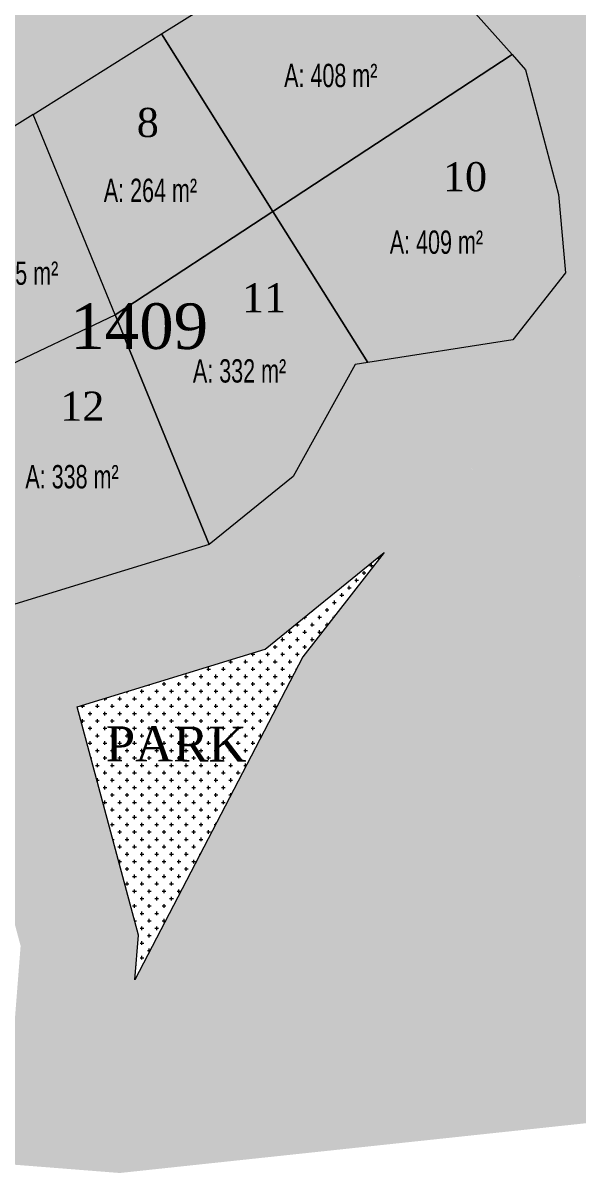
# Model space of a CAD drawing. Header units: metres. Extents: x 476631 to 477421, y 4483749 to 4484052.
# Drawn here: x 476836.9 to 476884.5, y 4483804.2 to 4483902.8 of the extents above; entities that cross this region are included whole.
import ezdxf

# ---------------------------------------------------------------- set-up
doc = ezdxf.new("R2010")
doc.units = ezdxf.units.M
for name, color, linetype, lineweight in [('M2', 1, 'Continuous', 25), ('PL_PARK', 97, 'Continuous', 0), ('serbest', 10, 'Continuous', 0), ('SM_SEMBOL', 18, 'Continuous', 0), ('TK_PARSEL', 1, 'Continuous', 0)]:
    doc.layers.add(name, color=color, linetype=linetype, lineweight=lineweight)
doc.styles.add('M2', font='', dxfattribs={"width": 0.9, "height": 12})
doc.styles.get("Standard").update_dxf_attribs({"font": 'TimesNewRoman.ttf'})
doc.styles.get('M2').set_extended_font_data('Swis721 LtCn BT')

msp = doc.modelspace()

# ---------------------------------------------------------------- hatches: boundary and pattern name
at = {"layer": 'M2', "true_color": 0x636466}
h = msp.add_hatch(color=251, dxfattribs=at)
h.dxf.hatch_style = 1
h.paths.add_polyline_path([(476865.334, 4483912.305), (476867.379, 4483925.396), (476824.883, 4483898.717), (476804.822, 4483898.784), (476804.037, 4483898.987), (476804.566, 4483888.784), (476827.748, 4483888.708)])
h = msp.add_hatch(color=251, dxfattribs=at)
h.dxf.hatch_style = 1
h.paths.add_polyline_path([(476889.021, 4483903.662), (476880.406, 4483913.363), (476868.356, 4483911.873), (476879.962, 4483898.805), (476882.79, 4483888.097), (476883.383, 4483881.378), (476894.325, 4483871.143), (476892.675, 4483889.825), (476892.663, 4483889.87), (476892.663, 4483889.87)])
h = msp.add_hatch(color=251, dxfattribs=at)
h.dxf.hatch_style = 1
h.paths.add_polyline_path([(476894.325, 4483871.143), (476883.383, 4483881.378), (476878.882, 4483875.63), (476866.431, 4483873.697), (476865.357, 4483873.531), (476860.037, 4483863.929), (476852.834, 4483858.087), (476831.364, 4483851.488), (476831.953, 4483841.207), (476841.518, 4483844.146), (476857.627, 4483849.098), (476867.843, 4483857.385), (476871.255, 4483863.543), (476871.255, 4483863.543, -0.231724), (476872.698, 4483864.55), (476873.405, 4483864.66), (476874.113, 4483864.77, -0.118595), (476875.045, 4483864.693)])
at = {"layer": 'serbest'}
h = msp.add_hatch(color=4, dxfattribs=at)
h.dxf.hatch_style = 1
h.paths.add_polyline_path([(476878.808, 4483900.104), (476868.356, 4483911.873), (476865.334, 4483912.305), (476848.735, 4483901.884), (476858.297, 4483886.653)])
h = msp.add_hatch(color=14, dxfattribs=at)
h.dxf.hatch_style = 1
h.paths.add_polyline_path([(476848.735, 4483901.884), (476837.725, 4483894.972), (476844.767, 4483877.779), (476858.297, 4483886.653)])
h = msp.add_hatch(color=4, dxfattribs=at)
h.dxf.hatch_style = 1
h.paths.add_polyline_path([(476882.79, 4483888.097), (476879.962, 4483898.805), (476878.808, 4483900.104), (476858.297, 4483886.653), (476866.431, 4483873.697), (476878.882, 4483875.63), (476883.383, 4483881.378)])
h = msp.add_hatch(color=14, dxfattribs=at)
h.dxf.hatch_style = 1
h.paths.add_polyline_path([(476837.725, 4483894.972), (476828.643, 4483889.27), (476831.515, 4483871.5), (476844.767, 4483877.779)])
h = msp.add_hatch(color=4, dxfattribs=at)
h.dxf.hatch_style = 1
h.paths.add_polyline_path([(476858.297, 4483886.653), (476844.767, 4483877.779), (476852.834, 4483858.087), (476860.037, 4483863.929), (476865.357, 4483873.531), (476866.431, 4483873.697)])
h = msp.add_hatch(color=4, dxfattribs=at)
h.dxf.hatch_style = 1
h.paths.add_polyline_path([(476844.767, 4483877.779), (476831.515, 4483871.5), (476834.589, 4483852.479), (476852.834, 4483858.087)])
at = {"layer": 'TK_PARSEL', "true_color": 0x136734}
h = msp.add_hatch(color=116, dxfattribs=at)
h.dxf.hatch_style = 1
h.paths.add_polyline_path([(476894.325, 4483871.143), (476875.045, 4483864.693, -0.118597), (476875.841, 4483864.201), (476887.768, 4483852.154), (476895.43, 4483858.628)])
h = msp.add_hatch(color=116, dxfattribs=at)
h.dxf.hatch_style = 1
h.paths.add_polyline_path([(476899.695, 4483840.106), (476875.841, 4483864.201, 0.240576), (476874.113, 4483864.77), (476872.698, 4483864.55, 0.231729), (476871.255, 4483863.543), (476867.843, 4483857.385), (476867.843, 4483857.385), (476860.858, 4483848.447), (476846.462, 4483820.754), (476845.157, 4483804.171), (476905.279, 4483810.59), (476907.634, 4483817.655), (476907.035, 4483823.543)])
h = msp.add_hatch(color=116, dxfattribs=at)
h.dxf.hatch_style = 1
h.paths.add_polyline_path([(476841.518, 4483844.146), (476831.953, 4483841.207), (476834.129, 4483833.09), (476836.659, 4483823.649), (476835.196, 4483804.955), (476845.157, 4483804.171), (476846.462, 4483820.754), (476846.462, 4483820.754), (476846.763, 4483824.577)])

# ---------------------------------------------------------------- linework, layer by layer
at = {"layer": 'PL_PARK', "color": 3}
for p, q in [((476857.627, 4483849.098), (476867.843, 4483857.385)), ((476867.843, 4483857.385), (476860.858, 4483848.447)), ((476841.518, 4483844.146), (476857.627, 4483849.098)), ((476860.858, 4483848.447), (476846.462, 4483820.754)), ((476860.858, 4483848.447), (476860.858, 4483848.447)), ((476846.763, 4483824.577), (476841.518, 4483844.146)), ((476846.462, 4483820.754), (476846.763, 4483824.577))]:
    msp.add_line(p, q, dxfattribs=at)
at = {"layer": 'PL_PARK', "color": 3, "linetype": 'Continuous'}
for p, q in [((476866.585, 4483856.285), (476866.902, 4483856.285)), ((476866.744, 4483856.126), (476866.744, 4483856.444)), ((476867.27, 4483856.92), (476867.48, 4483856.92)), ((476867.379, 4483856.791), (476867.379, 4483857.008)), ((476865.474, 4483854.856), (476865.474, 4483855.174)), ((476865.95, 4483855.65), (476866.268, 4483855.65)), ((476866.109, 4483855.491), (476866.109, 4483855.809)), ((476864.68, 4483854.38), (476864.997, 4483854.38)), ((476864.839, 4483854.221), (476864.839, 4483854.539)), ((476865.315, 4483855.015), (476865.632, 4483855.015)), ((476863.569, 4483852.951), (476863.569, 4483853.269)), ((476864.045, 4483853.745), (476864.362, 4483853.745)), ((476864.204, 4483853.586), (476864.204, 4483853.904)), ((476861.664, 4483852.316), (476861.664, 4483852.372)), ((476861.79, 4483852.475), (476861.822, 4483852.475)), ((476862.775, 4483852.475), (476863.092, 4483852.475)), ((476862.934, 4483852.316), (476862.934, 4483852.634)), ((476863.41, 4483853.11), (476863.728, 4483853.11)), ((476860.394, 4483851.046), (476860.394, 4483851.342)), ((476861.007, 4483851.84), (476861.187, 4483851.84)), ((476861.029, 4483851.681), (476861.029, 4483851.857)), ((476861.664, 4483851.046), (476861.664, 4483851.364)), ((476862.14, 4483851.84), (476862.457, 4483851.84)), ((476862.299, 4483851.681), (476862.299, 4483851.999)), ((476862.934, 4483851.103), (476862.934, 4483851.364)), ((476863.41, 4483851.84), (476863.51, 4483851.84)), ((476863.569, 4483851.916), (476863.569, 4483851.999)), ((476859.6, 4483850.57), (476859.917, 4483850.57)), ((476859.759, 4483850.411), (476859.759, 4483850.729)), ((476860.235, 4483851.205), (476860.552, 4483851.205)), ((476860.87, 4483850.57), (476861.187, 4483850.57)), ((476861.029, 4483850.411), (476861.029, 4483850.729)), ((476861.505, 4483851.205), (476861.822, 4483851.205)), ((476862.14, 4483850.57), (476862.457, 4483850.57)), ((476862.299, 4483850.411), (476862.299, 4483850.729)), ((476862.775, 4483851.205), (476863.013, 4483851.205)), ((476858.33, 4483849.3), (476858.647, 4483849.3)), ((476858.489, 4483849.141), (476858.489, 4483849.459)), ((476858.965, 4483849.935), (476859.282, 4483849.935)), ((476859.124, 4483849.776), (476859.124, 4483850.094)), ((476859.6, 4483849.3), (476859.917, 4483849.3)), ((476859.759, 4483849.141), (476859.759, 4483849.459)), ((476860.235, 4483849.935), (476860.552, 4483849.935)), ((476860.394, 4483849.776), (476860.394, 4483850.094)), ((476860.87, 4483849.3), (476861.187, 4483849.3)), ((476861.029, 4483849.141), (476861.029, 4483849.459)), ((476861.505, 4483849.935), (476861.822, 4483849.935)), ((476861.664, 4483849.776), (476861.664, 4483850.094)), ((476856.425, 4483848.665), (476856.742, 4483848.665)), ((476856.584, 4483848.506), (476856.584, 4483848.777)), ((476857.695, 4483848.665), (476858.012, 4483848.665)), ((476857.854, 4483848.506), (476857.854, 4483848.824)), ((476858.965, 4483848.665), (476859.282, 4483848.665)), ((476859.124, 4483848.506), (476859.124, 4483848.824)), ((476860.235, 4483848.665), (476860.552, 4483848.665)), ((476860.394, 4483848.506), (476860.394, 4483848.824)), ((476852.615, 4483847.395), (476852.932, 4483847.395)), ((476852.774, 4483847.236), (476852.774, 4483847.554)), ((476853.885, 4483847.395), (476854.202, 4483847.395)), ((476854.044, 4483847.236), (476854.044, 4483847.554)), ((476854.52, 4483848.03), (476854.837, 4483848.03)), ((476854.679, 4483847.871), (476854.679, 4483848.189)), ((476855.155, 4483847.395), (476855.472, 4483847.395)), ((476855.314, 4483847.236), (476855.314, 4483847.554)), ((476855.79, 4483848.03), (476856.107, 4483848.03)), ((476855.949, 4483847.871), (476855.949, 4483848.189)), ((476856.425, 4483847.395), (476856.742, 4483847.395)), ((476856.584, 4483847.236), (476856.584, 4483847.554)), ((476857.06, 4483848.03), (476857.378, 4483848.03)), ((476857.219, 4483847.871), (476857.219, 4483848.189)), ((476857.695, 4483847.395), (476858.012, 4483847.395)), ((476857.854, 4483847.236), (476857.854, 4483847.554)), ((476858.33, 4483848.03), (476858.647, 4483848.03)), ((476858.489, 4483847.871), (476858.489, 4483848.189)), ((476858.965, 4483847.395), (476859.282, 4483847.395)), ((476859.124, 4483847.236), (476859.124, 4483847.554)), ((476859.6, 4483848.03), (476859.917, 4483848.03)), ((476859.759, 4483847.871), (476859.759, 4483848.189)), ((476860.235, 4483847.395), (476860.311, 4483847.395)), ((476860.394, 4483847.554), (476860.394, 4483847.554)), ((476848.964, 4483845.966), (476848.964, 4483846.284)), ((476849.599, 4483846.601), (476849.599, 4483846.63)), ((476850.234, 4483845.966), (476850.234, 4483846.284)), ((476850.71, 4483846.76), (476851.027, 4483846.76)), ((476850.869, 4483846.601), (476850.869, 4483846.919)), ((476851.504, 4483845.966), (476851.504, 4483846.284)), ((476851.98, 4483846.76), (476852.297, 4483846.76)), ((476852.139, 4483846.601), (476852.139, 4483846.919)), ((476852.774, 4483845.966), (476852.774, 4483846.284)), ((476853.25, 4483846.76), (476853.567, 4483846.76)), ((476853.409, 4483846.601), (476853.409, 4483846.919)), ((476854.044, 4483845.966), (476854.044, 4483846.284)), ((476854.52, 4483846.76), (476854.837, 4483846.76)), ((476854.679, 4483846.601), (476854.679, 4483846.919)), ((476855.314, 4483845.966), (476855.314, 4483846.284)), ((476855.79, 4483846.76), (476856.107, 4483846.76)), ((476855.949, 4483846.601), (476855.949, 4483846.919)), ((476856.584, 4483845.966), (476856.584, 4483846.284)), ((476857.06, 4483846.76), (476857.378, 4483846.76)), ((476857.219, 4483846.601), (476857.219, 4483846.919)), ((476857.854, 4483845.966), (476857.854, 4483846.284)), ((476858.33, 4483846.76), (476858.647, 4483846.76)), ((476858.489, 4483846.601), (476858.489, 4483846.919)), ((476859.124, 4483845.966), (476859.124, 4483846.284)), ((476859.6, 4483846.76), (476859.917, 4483846.76)), ((476859.759, 4483846.601), (476859.759, 4483846.919)), ((476845.789, 4483845.331), (476845.789, 4483845.459)), ((476845.889, 4483845.49), (476845.947, 4483845.49)), ((476846.9, 4483845.49), (476847.217, 4483845.49)), ((476847.059, 4483845.331), (476847.059, 4483845.649)), ((476847.694, 4483845.966), (476847.694, 4483846.045)), ((476848.17, 4483845.49), (476848.487, 4483845.49)), ((476848.329, 4483845.331), (476848.329, 4483845.649)), ((476848.805, 4483846.125), (476849.122, 4483846.125)), ((476849.44, 4483845.49), (476849.757, 4483845.49)), ((476849.599, 4483845.331), (476849.599, 4483845.649)), ((476850.075, 4483846.125), (476850.392, 4483846.125)), ((476850.71, 4483845.49), (476851.027, 4483845.49)), ((476850.869, 4483845.331), (476850.869, 4483845.649)), ((476851.345, 4483846.125), (476851.662, 4483846.125)), ((476851.98, 4483845.49), (476852.297, 4483845.49)), ((476852.139, 4483845.331), (476852.139, 4483845.649)), ((476852.615, 4483846.125), (476852.932, 4483846.125)), ((476853.25, 4483845.49), (476853.567, 4483845.49)), ((476853.409, 4483845.331), (476853.409, 4483845.649)), ((476853.885, 4483846.125), (476854.202, 4483846.125)), ((476854.52, 4483845.49), (476854.837, 4483845.49)), ((476854.679, 4483845.331), (476854.679, 4483845.649)), ((476855.155, 4483846.125), (476855.472, 4483846.125)), ((476855.79, 4483845.49), (476856.107, 4483845.49)), ((476855.949, 4483845.331), (476855.949, 4483845.649)), ((476856.425, 4483846.125), (476856.742, 4483846.125)), ((476857.06, 4483845.49), (476857.378, 4483845.49)), ((476857.219, 4483845.331), (476857.219, 4483845.649)), ((476857.695, 4483846.125), (476858.012, 4483846.125)), ((476858.33, 4483845.49), (476858.647, 4483845.49)), ((476858.489, 4483845.331), (476858.489, 4483845.649)), ((476858.965, 4483846.125), (476859.282, 4483846.125)), ((476843.249, 4483844.061), (476843.249, 4483844.379)), ((476843.823, 4483844.855), (476844.042, 4483844.855)), ((476843.884, 4483844.696), (476843.884, 4483844.874)), ((476844.519, 4483844.061), (476844.519, 4483844.379)), ((476844.995, 4483844.855), (476845.312, 4483844.855)), ((476845.154, 4483844.696), (476845.154, 4483845.014)), ((476845.789, 4483844.061), (476845.789, 4483844.379)), ((476846.265, 4483844.855), (476846.582, 4483844.855)), ((476846.424, 4483844.696), (476846.424, 4483845.014)), ((476847.059, 4483844.061), (476847.059, 4483844.379)), ((476847.535, 4483844.855), (476847.852, 4483844.855)), ((476847.694, 4483844.696), (476847.694, 4483845.014)), ((476848.329, 4483844.061), (476848.329, 4483844.379)), ((476848.805, 4483844.855), (476849.122, 4483844.855)), ((476848.964, 4483844.696), (476848.964, 4483845.014)), ((476849.599, 4483844.061), (476849.599, 4483844.379)), ((476850.075, 4483844.855), (476850.392, 4483844.855)), ((476850.234, 4483844.696), (476850.234, 4483845.014)), ((476850.869, 4483844.061), (476850.869, 4483844.379)), ((476851.345, 4483844.855), (476851.662, 4483844.855)), ((476851.504, 4483844.696), (476851.504, 4483845.014)), ((476852.139, 4483844.061), (476852.139, 4483844.379)), ((476852.615, 4483844.855), (476852.932, 4483844.855)), ((476852.774, 4483844.696), (476852.774, 4483845.014)), ((476853.409, 4483844.061), (476853.409, 4483844.379)), ((476853.885, 4483844.855), (476854.202, 4483844.855)), ((476854.044, 4483844.696), (476854.044, 4483845.014)), ((476854.679, 4483844.061), (476854.679, 4483844.379)), ((476855.155, 4483844.855), (476855.472, 4483844.855)), ((476855.314, 4483844.696), (476855.314, 4483845.014)), ((476855.949, 4483844.061), (476855.949, 4483844.379)), ((476856.425, 4483844.855), (476856.742, 4483844.855)), ((476856.584, 4483844.696), (476856.584, 4483845.014)), ((476857.219, 4483844.061), (476857.219, 4483844.379)), ((476857.695, 4483844.855), (476858.012, 4483844.855)), ((476857.854, 4483844.696), (476857.854, 4483845.014)), ((476858.489, 4483844.061), (476858.489, 4483844.379)), ((476858.965, 4483844.855), (476858.991, 4483844.855)), ((476841.82, 4483844.22), (476842.137, 4483844.22)), ((476841.979, 4483844.061), (476841.979, 4483844.288)), ((476842.455, 4483843.585), (476842.772, 4483843.585)), ((476842.614, 4483843.426), (476842.614, 4483843.744)), ((476843.09, 4483844.22), (476843.407, 4483844.22)), ((476843.725, 4483843.585), (476844.042, 4483843.585)), ((476843.884, 4483843.426), (476843.884, 4483843.744)), ((476844.36, 4483844.22), (476844.677, 4483844.22)), ((476844.995, 4483843.585), (476845.312, 4483843.585)), ((476845.154, 4483843.426), (476845.154, 4483843.744)), ((476845.63, 4483844.22), (476845.947, 4483844.22)), ((476846.265, 4483843.585), (476846.582, 4483843.585)), ((476846.424, 4483843.426), (476846.424, 4483843.744)), ((476846.9, 4483844.22), (476847.217, 4483844.22)), ((476847.535, 4483843.585), (476847.852, 4483843.585)), ((476847.694, 4483843.426), (476847.694, 4483843.744)), ((476848.17, 4483844.22), (476848.487, 4483844.22)), ((476848.805, 4483843.585), (476849.122, 4483843.585)), ((476848.964, 4483843.426), (476848.964, 4483843.744)), ((476849.44, 4483844.22), (476849.757, 4483844.22)), ((476850.075, 4483843.585), (476850.392, 4483843.585)), ((476850.234, 4483843.426), (476850.234, 4483843.744)), ((476850.71, 4483844.22), (476851.027, 4483844.22)), ((476851.345, 4483843.585), (476851.662, 4483843.585)), ((476851.504, 4483843.426), (476851.504, 4483843.744)), ((476851.98, 4483844.22), (476852.297, 4483844.22)), ((476852.615, 4483843.585), (476852.932, 4483843.585)), ((476852.774, 4483843.426), (476852.774, 4483843.744)), ((476853.25, 4483844.22), (476853.567, 4483844.22)), ((476853.885, 4483843.585), (476854.202, 4483843.585)), ((476854.044, 4483843.426), (476854.044, 4483843.744)), ((476854.52, 4483844.22), (476854.837, 4483844.22)), ((476855.155, 4483843.585), (476855.472, 4483843.585)), ((476855.314, 4483843.426), (476855.314, 4483843.744)), ((476855.79, 4483844.22), (476856.107, 4483844.22)), ((476856.425, 4483843.585), (476856.742, 4483843.585)), ((476856.584, 4483843.426), (476856.584, 4483843.744)), ((476857.06, 4483844.22), (476857.378, 4483844.22)), ((476857.695, 4483843.585), (476858.012, 4483843.585)), ((476857.854, 4483843.426), (476857.854, 4483843.744)), ((476858.33, 4483844.22), (476858.647, 4483844.22)), ((476841.839, 4483842.95), (476842.137, 4483842.95)), ((476841.979, 4483842.791), (476841.979, 4483843.109)), ((476842.614, 4483842.156), (476842.614, 4483842.474)), ((476843.09, 4483842.95), (476843.407, 4483842.95)), ((476843.249, 4483842.791), (476843.249, 4483843.109)), ((476843.884, 4483842.156), (476843.884, 4483842.474)), ((476844.36, 4483842.95), (476844.677, 4483842.95)), ((476844.519, 4483842.791), (476844.519, 4483843.109)), ((476845.154, 4483842.156), (476845.154, 4483842.474)), ((476845.63, 4483842.95), (476845.947, 4483842.95)), ((476845.789, 4483842.791), (476845.789, 4483843.109)), ((476846.424, 4483842.156), (476846.424, 4483842.474)), ((476846.9, 4483842.95), (476847.217, 4483842.95)), ((476847.059, 4483842.791), (476847.059, 4483843.109)), ((476847.694, 4483842.156), (476847.694, 4483842.474)), ((476848.17, 4483842.95), (476848.487, 4483842.95)), ((476848.329, 4483842.791), (476848.329, 4483843.109)), ((476848.964, 4483842.156), (476848.964, 4483842.474)), ((476849.44, 4483842.95), (476849.757, 4483842.95)), ((476849.599, 4483842.791), (476849.599, 4483843.109)), ((476850.234, 4483842.156), (476850.234, 4483842.474)), ((476850.71, 4483842.95), (476851.027, 4483842.95)), ((476850.869, 4483842.791), (476850.869, 4483843.109)), ((476851.504, 4483842.156), (476851.504, 4483842.474)), ((476851.98, 4483842.95), (476852.297, 4483842.95)), ((476852.139, 4483842.791), (476852.139, 4483843.109)), ((476852.774, 4483842.156), (476852.774, 4483842.474)), ((476853.25, 4483842.95), (476853.567, 4483842.95)), ((476853.409, 4483842.791), (476853.409, 4483843.109)), ((476854.044, 4483842.156), (476854.044, 4483842.474)), ((476854.52, 4483842.95), (476854.837, 4483842.95)), ((476854.679, 4483842.791), (476854.679, 4483843.109)), ((476855.314, 4483842.156), (476855.314, 4483842.474)), ((476855.79, 4483842.95), (476856.107, 4483842.95)), ((476855.949, 4483842.791), (476855.949, 4483843.109)), ((476856.584, 4483842.156), (476856.584, 4483842.474)), ((476857.06, 4483842.95), (476857.378, 4483842.95)), ((476857.219, 4483842.791), (476857.219, 4483843.109)), ((476842.455, 4483842.315), (476842.772, 4483842.315)), ((476843.09, 4483841.68), (476843.407, 4483841.68)), ((476843.249, 4483841.521), (476843.249, 4483841.839)), ((476843.725, 4483842.315), (476844.042, 4483842.315)), ((476844.36, 4483841.68), (476844.677, 4483841.68)), ((476844.519, 4483841.521), (476844.519, 4483841.839)), ((476844.995, 4483842.315), (476845.312, 4483842.315)), ((476845.63, 4483841.68), (476845.947, 4483841.68)), ((476845.789, 4483841.521), (476845.789, 4483841.839)), ((476846.265, 4483842.315), (476846.582, 4483842.315)), ((476846.9, 4483841.68), (476847.217, 4483841.68)), ((476847.059, 4483841.521), (476847.059, 4483841.839)), ((476847.535, 4483842.315), (476847.852, 4483842.315)), ((476848.17, 4483841.68), (476848.487, 4483841.68)), ((476848.329, 4483841.521), (476848.329, 4483841.839)), ((476848.805, 4483842.315), (476849.122, 4483842.315)), ((476849.44, 4483841.68), (476849.757, 4483841.68)), ((476849.599, 4483841.521), (476849.599, 4483841.839)), ((476850.075, 4483842.315), (476850.392, 4483842.315)), ((476850.71, 4483841.68), (476851.027, 4483841.68)), ((476850.869, 4483841.521), (476850.869, 4483841.839)), ((476851.345, 4483842.315), (476851.662, 4483842.315)), ((476851.98, 4483841.68), (476852.297, 4483841.68)), ((476852.139, 4483841.521), (476852.139, 4483841.839)), ((476852.615, 4483842.315), (476852.932, 4483842.315)), ((476853.25, 4483841.68), (476853.567, 4483841.68)), ((476853.409, 4483841.521), (476853.409, 4483841.839)), ((476853.885, 4483842.315), (476854.202, 4483842.315)), ((476854.52, 4483841.68), (476854.837, 4483841.68)), ((476854.679, 4483841.521), (476854.679, 4483841.839)), ((476855.155, 4483842.315), (476855.472, 4483842.315)), ((476855.79, 4483841.68), (476856.107, 4483841.68)), ((476855.949, 4483841.521), (476855.949, 4483841.839)), ((476856.425, 4483842.315), (476856.742, 4483842.315)), ((476857.06, 4483841.68), (476857.34, 4483841.68)), ((476857.219, 4483841.521), (476857.219, 4483841.839)), ((476842.455, 4483841.045), (476842.772, 4483841.045)), ((476842.614, 4483840.886), (476842.614, 4483841.204)), ((476843.09, 4483840.41), (476843.407, 4483840.41)), ((476843.249, 4483840.251), (476843.249, 4483840.569)), ((476843.725, 4483841.045), (476844.042, 4483841.045)), ((476843.884, 4483840.886), (476843.884, 4483841.204)), ((476844.36, 4483840.41), (476844.677, 4483840.41)), ((476844.519, 4483840.251), (476844.519, 4483840.569)), ((476844.995, 4483841.045), (476845.312, 4483841.045)), ((476845.154, 4483840.886), (476845.154, 4483841.204)), ((476845.63, 4483840.41), (476845.947, 4483840.41)), ((476845.789, 4483840.251), (476845.789, 4483840.569)), ((476846.265, 4483841.045), (476846.582, 4483841.045)), ((476846.424, 4483840.886), (476846.424, 4483841.204)), ((476846.9, 4483840.41), (476847.217, 4483840.41)), ((476847.059, 4483840.251), (476847.059, 4483840.569)), ((476847.535, 4483841.045), (476847.852, 4483841.045)), ((476847.694, 4483840.886), (476847.694, 4483841.204)), ((476848.17, 4483840.41), (476848.487, 4483840.41)), ((476848.329, 4483840.251), (476848.329, 4483840.569)), ((476848.805, 4483841.045), (476849.122, 4483841.045)), ((476848.964, 4483840.886), (476848.964, 4483841.204)), ((476849.44, 4483840.41), (476849.757, 4483840.41)), ((476849.599, 4483840.251), (476849.599, 4483840.569)), ((476850.075, 4483841.045), (476850.392, 4483841.045)), ((476850.234, 4483840.886), (476850.234, 4483841.204)), ((476850.71, 4483840.41), (476851.027, 4483840.41)), ((476850.869, 4483840.251), (476850.869, 4483840.569)), ((476851.345, 4483841.045), (476851.662, 4483841.045)), ((476851.504, 4483840.886), (476851.504, 4483841.204)), ((476851.98, 4483840.41), (476852.297, 4483840.41)), ((476852.139, 4483840.251), (476852.139, 4483840.569)), ((476852.615, 4483841.045), (476852.932, 4483841.045)), ((476852.774, 4483840.886), (476852.774, 4483841.204)), ((476853.25, 4483840.41), (476853.567, 4483840.41)), ((476853.409, 4483840.251), (476853.409, 4483840.569)), ((476853.885, 4483841.045), (476854.202, 4483841.045)), ((476854.044, 4483840.886), (476854.044, 4483841.204)), ((476854.52, 4483840.41), (476854.837, 4483840.41)), ((476854.679, 4483840.251), (476854.679, 4483840.569)), ((476855.155, 4483841.045), (476855.472, 4483841.045)), ((476855.314, 4483840.886), (476855.314, 4483841.204)), ((476855.79, 4483840.41), (476856.107, 4483840.41)), ((476855.949, 4483840.251), (476855.949, 4483840.569)), ((476856.425, 4483841.045), (476856.742, 4483841.045)), ((476856.584, 4483840.886), (476856.584, 4483841.204)), ((476842.69, 4483839.775), (476842.772, 4483839.775)), ((476843.725, 4483839.775), (476844.042, 4483839.775)), ((476843.884, 4483839.616), (476843.884, 4483839.934)), ((476844.995, 4483839.775), (476845.312, 4483839.775)), ((476845.154, 4483839.616), (476845.154, 4483839.934)), ((476846.265, 4483839.775), (476846.582, 4483839.775)), ((476846.424, 4483839.616), (476846.424, 4483839.934)), ((476847.535, 4483839.775), (476847.852, 4483839.775)), ((476847.694, 4483839.616), (476847.694, 4483839.934)), ((476848.805, 4483839.775), (476849.122, 4483839.775)), ((476848.964, 4483839.616), (476848.964, 4483839.934)), ((476850.075, 4483839.775), (476850.392, 4483839.775)), ((476850.234, 4483839.616), (476850.234, 4483839.934)), ((476851.345, 4483839.775), (476851.662, 4483839.775)), ((476851.504, 4483839.616), (476851.504, 4483839.934)), ((476852.615, 4483839.775), (476852.932, 4483839.775)), ((476852.774, 4483839.616), (476852.774, 4483839.934)), ((476853.885, 4483839.775), (476854.202, 4483839.775)), ((476854.044, 4483839.616), (476854.044, 4483839.934)), ((476855.155, 4483839.775), (476855.472, 4483839.775)), ((476855.314, 4483839.616), (476855.314, 4483839.934)), ((476843.09, 4483839.14), (476843.407, 4483839.14)), ((476843.249, 4483838.981), (476843.249, 4483839.299)), ((476843.725, 4483838.505), (476844.042, 4483838.505)), ((476843.884, 4483838.346), (476843.884, 4483838.664)), ((476844.36, 4483839.14), (476844.677, 4483839.14)), ((476844.519, 4483838.981), (476844.519, 4483839.299)), ((476844.995, 4483838.505), (476845.312, 4483838.505)), ((476845.154, 4483838.346), (476845.154, 4483838.664)), ((476845.63, 4483839.14), (476845.947, 4483839.14)), ((476845.789, 4483838.981), (476845.789, 4483839.299)), ((476846.265, 4483838.505), (476846.582, 4483838.505)), ((476846.424, 4483838.346), (476846.424, 4483838.664)), ((476846.9, 4483839.14), (476847.217, 4483839.14)), ((476847.059, 4483838.981), (476847.059, 4483839.299)), ((476847.535, 4483838.505), (476847.852, 4483838.505)), ((476847.694, 4483838.346), (476847.694, 4483838.664)), ((476848.17, 4483839.14), (476848.487, 4483839.14)), ((476848.329, 4483838.981), (476848.329, 4483839.299)), ((476848.805, 4483838.505), (476849.122, 4483838.505)), ((476848.964, 4483838.346), (476848.964, 4483838.664)), ((476849.44, 4483839.14), (476849.757, 4483839.14)), ((476849.599, 4483838.981), (476849.599, 4483839.299)), ((476850.075, 4483838.505), (476850.392, 4483838.505)), ((476850.234, 4483838.346), (476850.234, 4483838.664)), ((476850.71, 4483839.14), (476851.027, 4483839.14)), ((476850.869, 4483838.981), (476850.869, 4483839.299)), ((476851.345, 4483838.505), (476851.662, 4483838.505)), ((476851.504, 4483838.346), (476851.504, 4483838.664)), ((476851.98, 4483839.14), (476852.297, 4483839.14)), ((476852.139, 4483838.981), (476852.139, 4483839.299)), ((476852.615, 4483838.505), (476852.932, 4483838.505)), ((476852.774, 4483838.346), (476852.774, 4483838.664)), ((476853.25, 4483839.14), (476853.567, 4483839.14)), ((476853.409, 4483838.981), (476853.409, 4483839.299)), ((476853.885, 4483838.505), (476854.202, 4483838.505)), ((476854.044, 4483838.346), (476854.044, 4483838.664)), ((476854.52, 4483839.14), (476854.837, 4483839.14)), ((476854.679, 4483838.981), (476854.679, 4483839.299)), ((476855.155, 4483838.505), (476855.472, 4483838.505)), ((476855.314, 4483838.346), (476855.314, 4483838.664)), ((476855.79, 4483839.14), (476856.02, 4483839.14)), ((476855.949, 4483839.003), (476855.949, 4483839.299)), ((476843.2, 4483837.87), (476843.407, 4483837.87)), ((476843.249, 4483837.711), (476843.249, 4483838.029)), ((476844.36, 4483837.87), (476844.677, 4483837.87)), ((476844.519, 4483837.711), (476844.519, 4483838.029)), ((476845.63, 4483837.87), (476845.947, 4483837.87)), ((476845.789, 4483837.711), (476845.789, 4483838.029)), ((476846.9, 4483837.87), (476847.217, 4483837.87)), ((476847.059, 4483837.711), (476847.059, 4483838.029)), ((476848.17, 4483837.87), (476848.487, 4483837.87)), ((476848.329, 4483837.711), (476848.329, 4483838.029)), ((476849.44, 4483837.87), (476849.757, 4483837.87)), ((476849.599, 4483837.711), (476849.599, 4483838.029)), ((476850.71, 4483837.87), (476851.027, 4483837.87)), ((476850.869, 4483837.711), (476850.869, 4483838.029)), ((476851.98, 4483837.87), (476852.297, 4483837.87)), ((476852.139, 4483837.711), (476852.139, 4483838.029)), ((476853.25, 4483837.87), (476853.567, 4483837.87)), ((476853.409, 4483837.711), (476853.409, 4483838.029)), ((476854.52, 4483837.87), (476854.837, 4483837.87)), ((476854.679, 4483837.711), (476854.679, 4483838.029)), ((476843.725, 4483837.235), (476844.042, 4483837.235)), ((476843.884, 4483837.076), (476843.884, 4483837.394)), ((476844.36, 4483836.6), (476844.677, 4483836.6)), ((476844.519, 4483836.441), (476844.519, 4483836.759)), ((476844.995, 4483837.235), (476845.312, 4483837.235)), ((476845.154, 4483837.076), (476845.154, 4483837.394)), ((476845.63, 4483836.6), (476845.947, 4483836.6)), ((476845.789, 4483836.441), (476845.789, 4483836.759)), ((476846.265, 4483837.235), (476846.582, 4483837.235)), ((476846.424, 4483837.076), (476846.424, 4483837.394)), ((476846.9, 4483836.6), (476847.217, 4483836.6)), ((476847.059, 4483836.441), (476847.059, 4483836.759)), ((476847.535, 4483837.235), (476847.852, 4483837.235)), ((476847.694, 4483837.076), (476847.694, 4483837.394)), ((476848.17, 4483836.6), (476848.487, 4483836.6)), ((476848.329, 4483836.441), (476848.329, 4483836.759)), ((476848.805, 4483837.235), (476849.122, 4483837.235)), ((476848.964, 4483837.076), (476848.964, 4483837.394)), ((476849.44, 4483836.6), (476849.757, 4483836.6)), ((476849.599, 4483836.441), (476849.599, 4483836.759)), ((476850.075, 4483837.235), (476850.392, 4483837.235)), ((476850.234, 4483837.076), (476850.234, 4483837.394)), ((476850.71, 4483836.6), (476851.027, 4483836.6)), ((476850.869, 4483836.441), (476850.869, 4483836.759)), ((476851.345, 4483837.235), (476851.662, 4483837.235)), ((476851.504, 4483837.076), (476851.504, 4483837.394)), ((476851.98, 4483836.6), (476852.297, 4483836.6)), ((476852.139, 4483836.441), (476852.139, 4483836.759)), ((476852.615, 4483837.235), (476852.932, 4483837.235)), ((476852.774, 4483837.076), (476852.774, 4483837.394)), ((476853.25, 4483836.6), (476853.567, 4483836.6)), ((476853.409, 4483836.441), (476853.409, 4483836.759)), ((476853.885, 4483837.235), (476854.202, 4483837.235)), ((476854.044, 4483837.076), (476854.044, 4483837.394)), ((476854.52, 4483836.6), (476854.7, 4483836.6)), ((476854.679, 4483836.56), (476854.679, 4483836.759)), ((476843.725, 4483835.965), (476844.042, 4483835.965)), ((476843.884, 4483835.806), (476843.884, 4483836.124)), ((476844.519, 4483835.171), (476844.519, 4483835.489)), ((476844.995, 4483835.965), (476845.312, 4483835.965)), ((476845.154, 4483835.806), (476845.154, 4483836.124)), ((476845.789, 4483835.171), (476845.789, 4483835.489)), ((476846.265, 4483835.965), (476846.582, 4483835.965)), ((476846.424, 4483835.806), (476846.424, 4483836.124)), ((476847.059, 4483835.171), (476847.059, 4483835.489)), ((476847.535, 4483835.965), (476847.852, 4483835.965)), ((476847.694, 4483835.806), (476847.694, 4483836.124)), ((476848.329, 4483835.171), (476848.329, 4483835.489)), ((476848.805, 4483835.965), (476849.122, 4483835.965)), ((476848.964, 4483835.806), (476848.964, 4483836.124)), ((476849.599, 4483835.171), (476849.599, 4483835.489)), ((476850.075, 4483835.965), (476850.392, 4483835.965)), ((476850.234, 4483835.806), (476850.234, 4483836.124)), ((476850.869, 4483835.171), (476850.869, 4483835.489)), ((476851.345, 4483835.965), (476851.662, 4483835.965)), ((476851.504, 4483835.806), (476851.504, 4483836.124)), ((476852.139, 4483835.171), (476852.139, 4483835.489)), ((476852.615, 4483835.965), (476852.932, 4483835.965)), ((476852.774, 4483835.806), (476852.774, 4483836.124)), ((476853.409, 4483835.171), (476853.409, 4483835.489)), ((476853.885, 4483835.965), (476854.202, 4483835.965)), ((476854.044, 4483835.806), (476854.044, 4483836.124)), ((476844.36, 4483835.33), (476844.677, 4483835.33)), ((476844.995, 4483834.695), (476845.312, 4483834.695)), ((476845.154, 4483834.536), (476845.154, 4483834.854)), ((476845.63, 4483835.33), (476845.947, 4483835.33)), ((476846.265, 4483834.695), (476846.582, 4483834.695)), ((476846.424, 4483834.536), (476846.424, 4483834.854)), ((476846.9, 4483835.33), (476847.217, 4483835.33)), ((476847.535, 4483834.695), (476847.852, 4483834.695)), ((476847.694, 4483834.536), (476847.694, 4483834.854)), ((476848.17, 4483835.33), (476848.487, 4483835.33)), ((476848.805, 4483834.695), (476849.122, 4483834.695)), ((476848.964, 4483834.536), (476848.964, 4483834.854)), ((476849.44, 4483835.33), (476849.757, 4483835.33)), ((476850.075, 4483834.695), (476850.392, 4483834.695)), ((476850.234, 4483834.536), (476850.234, 4483834.854)), ((476850.71, 4483835.33), (476851.027, 4483835.33)), ((476851.345, 4483834.695), (476851.662, 4483834.695)), ((476851.504, 4483834.536), (476851.504, 4483834.854)), ((476851.98, 4483835.33), (476852.297, 4483835.33)), ((476852.615, 4483834.695), (476852.932, 4483834.695)), ((476852.774, 4483834.536), (476852.774, 4483834.854)), ((476853.25, 4483835.33), (476853.567, 4483835.33)), ((476844.36, 4483834.06), (476844.677, 4483834.06)), ((476844.519, 4483833.901), (476844.519, 4483834.219)), ((476845.154, 4483833.266), (476845.154, 4483833.584)), ((476845.63, 4483834.06), (476845.947, 4483834.06)), ((476845.789, 4483833.901), (476845.789, 4483834.219)), ((476846.424, 4483833.266), (476846.424, 4483833.584)), ((476846.9, 4483834.06), (476847.217, 4483834.06)), ((476847.059, 4483833.901), (476847.059, 4483834.219)), ((476847.694, 4483833.266), (476847.694, 4483833.584)), ((476848.17, 4483834.06), (476848.487, 4483834.06)), ((476848.329, 4483833.901), (476848.329, 4483834.219)), ((476848.964, 4483833.266), (476848.964, 4483833.584)), ((476849.44, 4483834.06), (476849.757, 4483834.06)), ((476849.599, 4483833.901), (476849.599, 4483834.219)), ((476850.234, 4483833.266), (476850.234, 4483833.584)), ((476850.71, 4483834.06), (476851.027, 4483834.06)), ((476850.869, 4483833.901), (476850.869, 4483834.219)), ((476851.504, 4483833.266), (476851.504, 4483833.584)), ((476851.98, 4483834.06), (476852.297, 4483834.06)), ((476852.139, 4483833.901), (476852.139, 4483834.219)), ((476852.774, 4483833.266), (476852.774, 4483833.584)), ((476853.25, 4483834.06), (476853.379, 4483834.06)), ((476853.409, 4483834.117), (476853.409, 4483834.219)), ((476844.562, 4483832.79), (476844.677, 4483832.79)), ((476844.995, 4483833.425), (476845.312, 4483833.425)), ((476845.63, 4483832.79), (476845.947, 4483832.79)), ((476845.789, 4483832.631), (476845.789, 4483832.949)), ((476846.265, 4483833.425), (476846.582, 4483833.425)), ((476846.9, 4483832.79), (476847.217, 4483832.79)), ((476847.059, 4483832.631), (476847.059, 4483832.949)), ((476847.535, 4483833.425), (476847.852, 4483833.425)), ((476848.17, 4483832.79), (476848.487, 4483832.79)), ((476848.329, 4483832.631), (476848.329, 4483832.949)), ((476848.805, 4483833.425), (476849.122, 4483833.425)), ((476849.44, 4483832.79), (476849.757, 4483832.79)), ((476849.599, 4483832.631), (476849.599, 4483832.949)), ((476850.075, 4483833.425), (476850.392, 4483833.425)), ((476850.71, 4483832.79), (476851.027, 4483832.79)), ((476850.869, 4483832.631), (476850.869, 4483832.949)), ((476851.345, 4483833.425), (476851.662, 4483833.425)), ((476851.98, 4483832.79), (476852.297, 4483832.79)), ((476852.139, 4483832.631), (476852.139, 4483832.949)), ((476852.615, 4483833.425), (476852.932, 4483833.425)), ((476844.995, 4483832.155), (476845.312, 4483832.155)), ((476845.154, 4483831.996), (476845.154, 4483832.314)), ((476845.63, 4483831.52), (476845.947, 4483831.52)), ((476845.789, 4483831.361), (476845.789, 4483831.679)), ((476846.265, 4483832.155), (476846.582, 4483832.155)), ((476846.424, 4483831.996), (476846.424, 4483832.314)), ((476846.9, 4483831.52), (476847.217, 4483831.52)), ((476847.059, 4483831.361), (476847.059, 4483831.679)), ((476847.535, 4483832.155), (476847.852, 4483832.155)), ((476847.694, 4483831.996), (476847.694, 4483832.314)), ((476848.17, 4483831.52), (476848.487, 4483831.52)), ((476848.329, 4483831.361), (476848.329, 4483831.679)), ((476848.805, 4483832.155), (476849.122, 4483832.155)), ((476848.964, 4483831.996), (476848.964, 4483832.314)), ((476849.44, 4483831.52), (476849.757, 4483831.52)), ((476849.599, 4483831.361), (476849.599, 4483831.679)), ((476850.075, 4483832.155), (476850.392, 4483832.155)), ((476850.234, 4483831.996), (476850.234, 4483832.314)), ((476850.71, 4483831.52), (476851.027, 4483831.52)), ((476850.869, 4483831.361), (476850.869, 4483831.679)), ((476851.345, 4483832.155), (476851.662, 4483832.155)), ((476851.504, 4483831.996), (476851.504, 4483832.314)), ((476851.98, 4483831.52), (476852.059, 4483831.52)), ((476852.139, 4483831.674), (476852.139, 4483831.679)), ((476845.073, 4483830.885), (476845.312, 4483830.885)), ((476845.154, 4483830.726), (476845.154, 4483831.044)), ((476846.265, 4483830.885), (476846.582, 4483830.885)), ((476846.424, 4483830.726), (476846.424, 4483831.044)), ((476847.535, 4483830.885), (476847.852, 4483830.885)), ((476847.694, 4483830.726), (476847.694, 4483831.044)), ((476848.805, 4483830.885), (476849.122, 4483830.885)), ((476848.964, 4483830.726), (476848.964, 4483831.044)), ((476850.075, 4483830.885), (476850.392, 4483830.885)), ((476850.234, 4483830.726), (476850.234, 4483831.044)), ((476851.345, 4483830.885), (476851.662, 4483830.885)), ((476851.504, 4483830.726), (476851.504, 4483831.044)), ((476845.63, 4483830.25), (476845.947, 4483830.25)), ((476845.789, 4483830.091), (476845.789, 4483830.409)), ((476846.265, 4483829.615), (476846.582, 4483829.615)), ((476846.424, 4483829.456), (476846.424, 4483829.774)), ((476846.9, 4483830.25), (476847.217, 4483830.25)), ((476847.059, 4483830.091), (476847.059, 4483830.409)), ((476847.535, 4483829.615), (476847.852, 4483829.615)), ((476847.694, 4483829.456), (476847.694, 4483829.774)), ((476848.17, 4483830.25), (476848.487, 4483830.25)), ((476848.329, 4483830.091), (476848.329, 4483830.409)), ((476848.805, 4483829.615), (476849.122, 4483829.615)), ((476848.964, 4483829.456), (476848.964, 4483829.774)), ((476849.44, 4483830.25), (476849.757, 4483830.25)), ((476849.599, 4483830.091), (476849.599, 4483830.409)), ((476850.075, 4483829.615), (476850.392, 4483829.615)), ((476850.234, 4483829.456), (476850.234, 4483829.774)), ((476850.71, 4483830.25), (476851.027, 4483830.25)), ((476850.869, 4483830.091), (476850.869, 4483830.409)), ((476845.63, 4483828.98), (476845.947, 4483828.98)), ((476845.789, 4483828.821), (476845.789, 4483829.139)), ((476846.9, 4483828.98), (476847.217, 4483828.98)), ((476847.059, 4483828.821), (476847.059, 4483829.139)), ((476848.17, 4483828.98), (476848.487, 4483828.98)), ((476848.329, 4483828.821), (476848.329, 4483829.139)), ((476849.44, 4483828.98), (476849.757, 4483828.98)), ((476849.599, 4483828.821), (476849.599, 4483829.139)), ((476850.71, 4483828.98), (476850.738, 4483828.98)), ((476845.924, 4483827.71), (476845.947, 4483827.71)), ((476846.265, 4483828.345), (476846.582, 4483828.345)), ((476846.424, 4483828.186), (476846.424, 4483828.504)), ((476846.9, 4483827.71), (476847.217, 4483827.71)), ((476847.059, 4483827.551), (476847.059, 4483827.869)), ((476847.535, 4483828.345), (476847.852, 4483828.345)), ((476847.694, 4483828.186), (476847.694, 4483828.504)), ((476848.17, 4483827.71), (476848.487, 4483827.71)), ((476848.329, 4483827.551), (476848.329, 4483827.869)), ((476848.805, 4483828.345), (476849.122, 4483828.345)), ((476848.964, 4483828.186), (476848.964, 4483828.504)), ((476849.44, 4483827.71), (476849.757, 4483827.71)), ((476849.599, 4483827.551), (476849.599, 4483827.869)), ((476850.075, 4483828.345), (476850.392, 4483828.345)), ((476850.234, 4483828.186), (476850.234, 4483828.504)), ((476846.265, 4483827.075), (476846.582, 4483827.075)), ((476846.424, 4483826.916), (476846.424, 4483827.234)), ((476847.059, 4483826.281), (476847.059, 4483826.599)), ((476847.535, 4483827.075), (476847.852, 4483827.075)), ((476847.694, 4483826.916), (476847.694, 4483827.234)), ((476848.329, 4483826.281), (476848.329, 4483826.599)), ((476848.805, 4483827.075), (476849.122, 4483827.075)), ((476848.964, 4483826.916), (476848.964, 4483827.234)), ((476846.424, 4483825.844), (476846.424, 4483825.964)), ((476846.434, 4483825.805), (476846.582, 4483825.805)), ((476846.9, 4483826.44), (476847.217, 4483826.44)), ((476847.535, 4483825.805), (476847.852, 4483825.805)), ((476847.694, 4483825.646), (476847.694, 4483825.964)), ((476848.17, 4483826.44), (476848.487, 4483826.44)), ((476848.805, 4483825.805), (476849.088, 4483825.805)), ((476848.964, 4483825.646), (476848.964, 4483825.964)), ((476846.9, 4483825.17), (476847.217, 4483825.17)), ((476847.059, 4483825.011), (476847.059, 4483825.329)), ((476847.694, 4483824.376), (476847.694, 4483824.694)), ((476848.17, 4483825.17), (476848.487, 4483825.17)), ((476848.329, 4483825.011), (476848.329, 4483825.329)), ((476846.9, 4483823.9), (476847.217, 4483823.9)), ((476847.059, 4483823.741), (476847.059, 4483824.059)), ((476847.535, 4483824.535), (476847.852, 4483824.535)), ((476846.9, 4483822.63), (476847.217, 4483822.63)), ((476847.059, 4483822.471), (476847.059, 4483822.789)), ((476847.535, 4483823.265), (476847.768, 4483823.265)), ((476847.694, 4483823.123), (476847.694, 4483823.424)), ((476846.56, 4483821.995), (476846.582, 4483821.995))]:
    msp.add_line(p, q, dxfattribs=at)
at = {"layer": 'TK_PARSEL'}
for p, q in [((476848.735, 4483901.884), (476865.334, 4483912.305)), ((476868.356, 4483911.873), (476878.808, 4483900.104)), ((476837.725, 4483894.972), (476848.735, 4483901.884)), ((476848.735, 4483901.884), (476858.297, 4483886.653)), ((476858.297, 4483886.653), (476848.735, 4483901.884)), ((476848.735, 4483901.884), (476848.735, 4483901.884)), ((476878.808, 4483900.104), (476858.297, 4483886.653)), ((476858.297, 4483886.653), (476878.808, 4483900.104)), ((476878.808, 4483900.104), (476879.962, 4483898.805)), ((476879.962, 4483898.805), (476882.79, 4483888.097)), ((476837.725, 4483894.972), (476828.643, 4483889.27)), ((476844.767, 4483877.779), (476837.725, 4483894.972)), ((476844.767, 4483877.779), (476837.725, 4483894.972)), ((476837.725, 4483894.972), (476837.725, 4483894.972)), ((476882.79, 4483888.097), (476883.383, 4483881.378)), ((476858.297, 4483886.653), (476844.767, 4483877.779)), ((476844.767, 4483877.779), (476858.297, 4483886.653)), ((476866.431, 4483873.697), (476858.297, 4483886.653)), ((476858.297, 4483886.653), (476858.297, 4483886.653)), ((476858.297, 4483886.653), (476866.431, 4483873.697)), ((476883.383, 4483881.378), (476878.882, 4483875.63)), ((476831.515, 4483871.5), (476844.767, 4483877.779)), ((476831.515, 4483871.5), (476844.767, 4483877.779)), ((476852.834, 4483858.087), (476844.767, 4483877.779)), ((476844.767, 4483877.779), (476844.767, 4483877.779)), ((476844.767, 4483877.779), (476852.834, 4483858.087)), ((476878.882, 4483875.63), (476866.431, 4483873.697)), ((476865.357, 4483873.531), (476860.037, 4483863.929)), ((476866.431, 4483873.697), (476865.357, 4483873.531)), ((476860.037, 4483863.929), (476852.834, 4483858.087)), ((476852.834, 4483858.087), (476834.589, 4483852.479))]:
    msp.add_line(p, q, dxfattribs=at)

# ---------------------------------------------------------------- texts
at = {"layer": 'M2', "color": 1, "style": 'M2', "width": 0.9}
for s, p in [('A: 408 m²', (476859.257, 4483897.319)), ('A: 409 m²', (476868.316, 4483883.02)), ('A: 332 m²', (476851.433, 4483871.975)), ('A: 338 m²', (476837.065, 4483862.901))]:
    msp.add_text(s, height=2, dxfattribs=at).set_placement(p)
at = {"layer": 'M2', "color": 14, "style": 'M2', "width": 0.9}
for s, p in [('A: 264 m²', (476843.791, 4483887.464)), ('A: 225 m²', (476831.887, 4483880.36))]:
    msp.add_text(s, height=2, dxfattribs=at).set_placement(p)
at = {"layer": 'serbest', "char_height": 2.5, "attachment_point": 1}
for s, insert in [('8', (476846.621, 4483895.534)), ('10', (476872.879, 4483890.885)), ('11', (476855.647, 4483880.496)), ('12', (476840.057, 4483871.199))]:
    msp.add_mtext_dynamic_manual_height_columns(s, width=11.84476, gutter_width=12.5, heights=[0], dxfattribs=dict(at, insert=insert))
at = {"layer": 'serbest', "color": 5, "insert": (476840.918, 4483878.772), "char_height": 3.9129, "attachment_point": 1}
msp.add_mtext_dynamic_manual_height_columns('1409', width=31.40198, gutter_width=19.564, heights=[0], dxfattribs=at)
at = {"layer": 'SM_SEMBOL', "lineweight": 0}
msp.add_text('PARK', height=3, rotation=359.8073, dxfattribs=at).set_placement((476843.951, 4483839.492))

doc.saveas('drawing.dxf')
